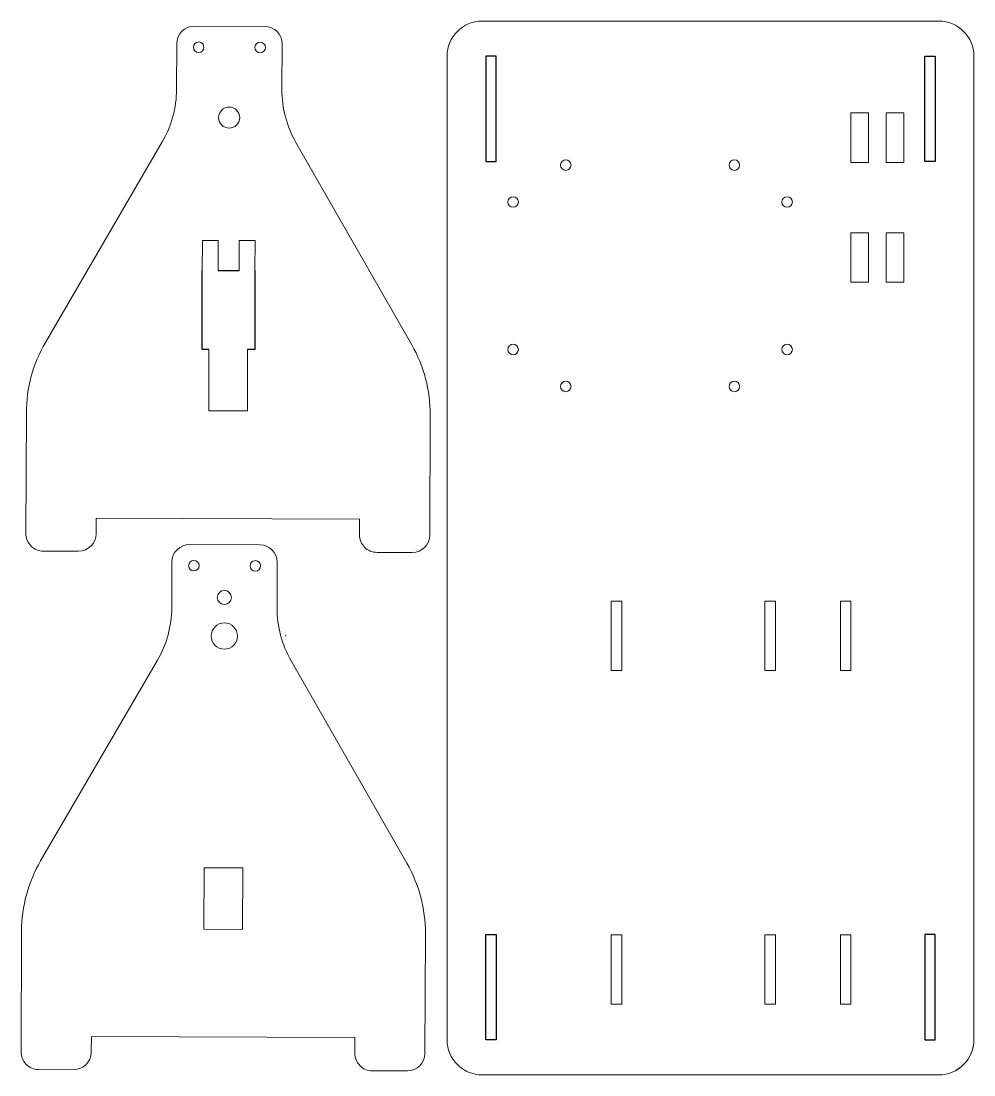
# Model space of a CAD drawing. Extents: x 345 to 1105, y -96 to 291.
# Drawn here: x 344.6 to 615.9, y -23 to 277 of the extents above; entities that cross this region are included whole.
import ezdxf

# ---------------------------------------------------------------- set-up
doc = ezdxf.new("R2010")
doc.units = 0
doc.header["$LTSCALE"] = 0.40404
doc.header["$MEASUREMENT"] = 0
doc.layers.get('0').update_dxf_attribs({"linetype": 'CONTINUOUS'})
doc.layers.add('2', color=7, linetype='CONTINUOUS', true_color=0xffffff)

msp = doc.modelspace()

# ---------------------------------------------------------------- linework, layer by layer
at = {"color": 3}
for p, q in [((479.86, 267.04), (476.86, 267.04)), ((476.86, 267.04), (476.86, 237.04)), ((479.86, 237.04), (479.86, 267.04)), ((601.86, 267.04), (604.86, 267.04)), ((601.86, 237.04), (601.86, 267.04)), ((604.86, 267.04), (604.86, 237.04)), ((476.86, 237.04), (479.86, 237.04)), ((604.86, 237.04), (601.86, 237.04)), ((476.86, 17.04), (479.86, 17.04)), ((476.86, -12.96), (476.86, 17.04)), ((479.86, 17.04), (479.86, -12.96)), ((604.86, 17.04), (601.86, 17.04)), ((601.86, 17.04), (601.86, -12.96)), ((604.86, -12.96), (604.86, 17.04)), ((479.86, -12.96), (476.86, -12.96)), ((601.86, -12.96), (604.86, -12.96))]:
    msp.add_line(p, q, dxfattribs=at)
for points in [[(398.06, 183.53), (396.15, 183.53), (396.15, 206.08)], [(400.65, 206.08), (406.65, 206.08)], [(411.15, 206.08), (411.15, 183.53), (409.06, 183.53)]]:
    msp.add_lwpolyline(points, dxfattribs=at)
at = {"layer": '2', "color": 0, "linetype": 'Continuous', "lineweight": 18}
for p, q in [((605.86, 277.04), (475.86, 277.04)), ((413.91, 275.52), (393.91, 275.59)), ((388.89, 270.61), (388.84, 257.65)), ((418.84, 257.54), (418.89, 270.5)), ((465.86, 267.04), (465.86, -12.96)), ((615.86, -12.96), (615.86, 267.04)), ((384.77, 242.67), (351.5, 185.55)), ((455.78, 184.9), (422.8, 242.52)), ((346.07, 165.57), (345.94, 131.16)), ((460.94, 130.73), (461.07, 164.88)), ((365.94, 131.09), (365.96, 135.55)), ((365.96, 135.55), (440.96, 135.27)), ((440.96, 135.27), (440.94, 130.8)), ((350.92, 126.14), (360.92, 126.1)), ((412.54, 127.94), (392.54, 128.01)), ((387.52, 123.03), (387.47, 110.07)), ((445.92, 125.78), (455.92, 125.75)), ((417.47, 109.96), (417.52, 122.92)), ((419.93, 102.25), (419.94, 101.96)), ((419.94, 101.96), (419.94, 101.93)), ((383.4, 95.08), (350.14, 37.97)), ((454.42, 37.32), (421.44, 94.94)), ((344.7, 17.99), (344.57, -16.42)), ((459.57, -16.85), (459.7, 17.3)), ((364.57, -16.5), (364.59, -12.03)), ((364.59, -12.03), (439.59, -12.31)), ((439.59, -12.31), (439.57, -16.78)), ((465.86, -12.97), (465.86, -12.96)), ((615.86, -12.97), (615.86, -12.96)), ((349.55, -21.44), (359.55, -21.48)), ((444.55, -21.8), (454.55, -21.84)), ((475.86, -22.96), (605.86, -22.96)), ((475.86, -22.97), (605.86, -22.97))]:
    msp.add_line(p, q, dxfattribs=at)
at = {"layer": '2', "color": 3, "linetype": 'Continuous', "lineweight": 18}
for p, q in [((580.86, 250.88), (580.86, 236.78)), ((585.86, 250.88), (580.86, 250.88)), ((585.86, 250.88), (585.86, 236.78)), ((590.86, 250.88), (590.86, 236.78)), ((595.86, 250.88), (590.86, 250.88)), ((595.86, 250.88), (595.86, 236.78)), ((580.86, 236.78), (585.86, 236.78)), ((590.86, 236.78), (595.86, 236.78)), ((580.86, 216.78), (580.86, 202.68)), ((585.86, 216.78), (580.86, 216.78)), ((585.86, 216.78), (585.86, 202.68)), ((590.86, 216.78), (590.86, 202.68)), ((595.86, 216.78), (590.86, 216.78)), ((595.86, 216.78), (595.86, 202.68)), ((396.18, 214.58), (396.15, 206.08)), ((400.68, 214.57), (396.18, 214.58)), ((400.65, 206.07), (400.68, 214.57)), ((406.68, 214.54), (406.65, 206.04)), ((411.18, 214.53), (406.68, 214.54)), ((411.15, 206.03), (411.18, 214.53)), ((580.86, 202.68), (585.86, 202.68)), ((590.86, 202.68), (595.86, 202.68)), ((398.06, 183.58), (398, 166.08)), ((409, 166.04), (409.06, 183.53)), ((398, 166.08), (409, 166.04)), ((512.61, 92.14), (512.61, 111.94)), ((515.61, 111.94), (512.61, 111.94)), ((515.61, 92.14), (515.61, 111.94)), ((556.36, 92.14), (556.36, 111.94)), ((559.36, 111.94), (556.36, 111.94)), ((559.36, 92.14), (559.36, 111.94)), ((577.86, 92.14), (577.86, 111.94)), ((580.86, 111.94), (577.86, 111.94)), ((580.86, 92.14), (580.86, 111.94)), ((512.61, 92.14), (515.61, 92.14)), ((556.36, 92.14), (559.36, 92.14)), ((577.86, 92.14), (580.86, 92.14)), ((396.69, 36), (396.63, 18.5)), ((407.69, 35.95), (396.69, 36)), ((407.63, 18.45), (407.69, 35.95)), ((396.63, 18.5), (407.63, 18.45)), ((512.61, -2.85), (512.61, 16.94)), ((515.61, 16.94), (512.61, 16.94)), ((515.61, -2.85), (515.61, 16.94)), ((556.36, -2.85), (556.36, 16.94)), ((559.36, 16.94), (556.36, 16.94)), ((559.36, -2.85), (559.36, 16.94)), ((577.86, -2.85), (577.86, 16.94)), ((580.86, 16.94), (577.86, 16.94)), ((580.86, -2.85), (580.86, 16.94)), ((512.61, -2.85), (515.61, -2.85)), ((556.36, -2.85), (559.36, -2.85)), ((577.86, -2.85), (580.86, -2.85))]:
    msp.add_line(p, q, dxfattribs=at)
for centre, radius in [((395.14, 269.59), 1.5), ((412.64, 269.52), 1.5), ((403.81, 249.56), 3), ((393.77, 122.01), 1.5), ((411.27, 121.94), 1.5), ((402.44, 112.97), 2), ((402.44, 101.97), 3.75)]:
    msp.add_circle(centre, radius, dxfattribs=at)
at = {"layer": '2', "color": 0, "linetype": 'Continuous', "lineweight": 18}
for centre, radius, start, end in [((393.89, 270.59), 5, 89.7839, 179.7839), ((413.89, 270.52), 5, 359.7839, 89.7839), ((358.84, 257.76), 30, 329.7839, 359.7839), ((448.84, 257.42), 30, 179.7839, 209.7839), ((386.07, 165.42), 40, 149.7839, 179.7839), ((421.07, 165.03), 40, 359.7839, 29.7839), ((350.94, 131.14), 5, 179.7839, 269.7839), ((360.94, 131.1), 5, 269.7839, 359.7839), ((445.94, 130.78), 5, 179.7839, 269.7839), ((455.94, 130.75), 5, 269.7839, 359.7839), ((392.52, 123.01), 5, 89.7839, 179.7839), ((412.52, 122.94), 5, 359.7839, 89.7839), ((357.47, 110.18), 30, 329.7839, 359.7839), ((447.47, 109.84), 30, 179.7839, 209.7839), ((384.7, 17.84), 40, 149.7839, 179.7839), ((419.7, 17.45), 40, 359.7839, 29.7839), ((349.57, -16.44), 5, 179.7839, 269.7839), ((359.57, -16.48), 5, 269.7839, 359.7839), ((444.57, -16.8), 5, 179.7839, 269.7839), ((454.57, -16.84), 5, 269.7839, 359.7839)]:
    msp.add_arc(centre, radius, start, end, dxfattribs=at)
for centre, start_param, end_param in [((475.86, 267.04), 4.712389, 6.283185), ((605.86, 267.04), 3.141593, 4.712389), ((475.86, -12.96), 0, 1.570796), ((475.86, -12.97), 0, 1.570796), ((605.86, -12.96), 1.570796, 3.141593), ((605.86, -12.97), 1.570796, 3.141593)]:
    msp.add_ellipse(centre, major_axis=(-10, 0), ratio=0.999993, start_param=start_param, end_param=end_param, dxfattribs=at)
at = {"layer": '2', "color": 3, "linetype": 'Continuous', "lineweight": 18}
for centre in [(499.66, 236.04), (547.66, 236.04), (484.66, 225.54), (562.66, 225.54), (484.66, 183.54), (562.66, 183.54), (499.66, 173.04), (547.66, 173.04)]:
    msp.add_ellipse(centre, major_axis=(-1.5, 0), ratio=0.999993, dxfattribs=at)

doc.saveas('drawing.dxf')
